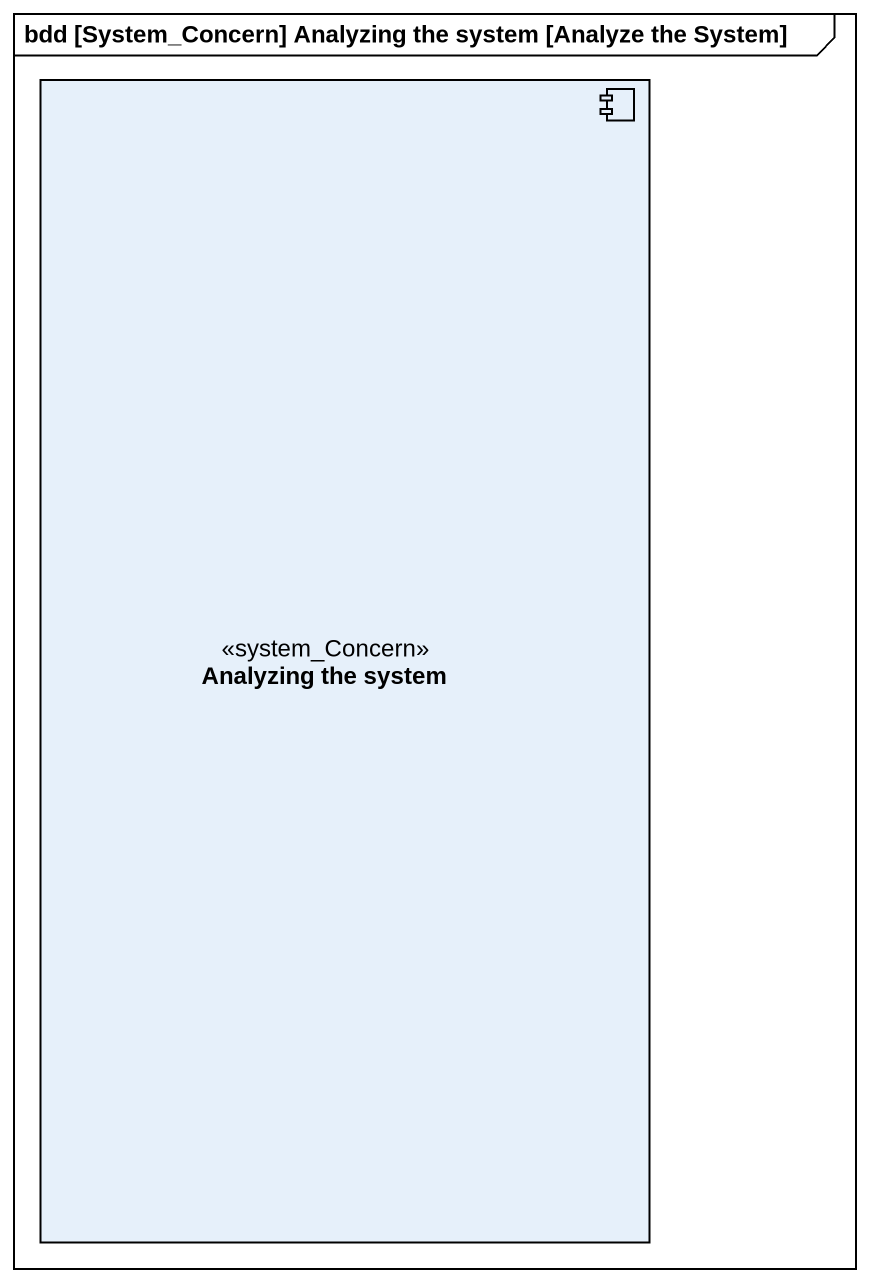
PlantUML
@startuml
mainframe bdd [System_Concern] Analyzing the system [Analyze the System]
component "Analyzing the system" as Analyzing_the_system <<system_Concern>>
@enduml
